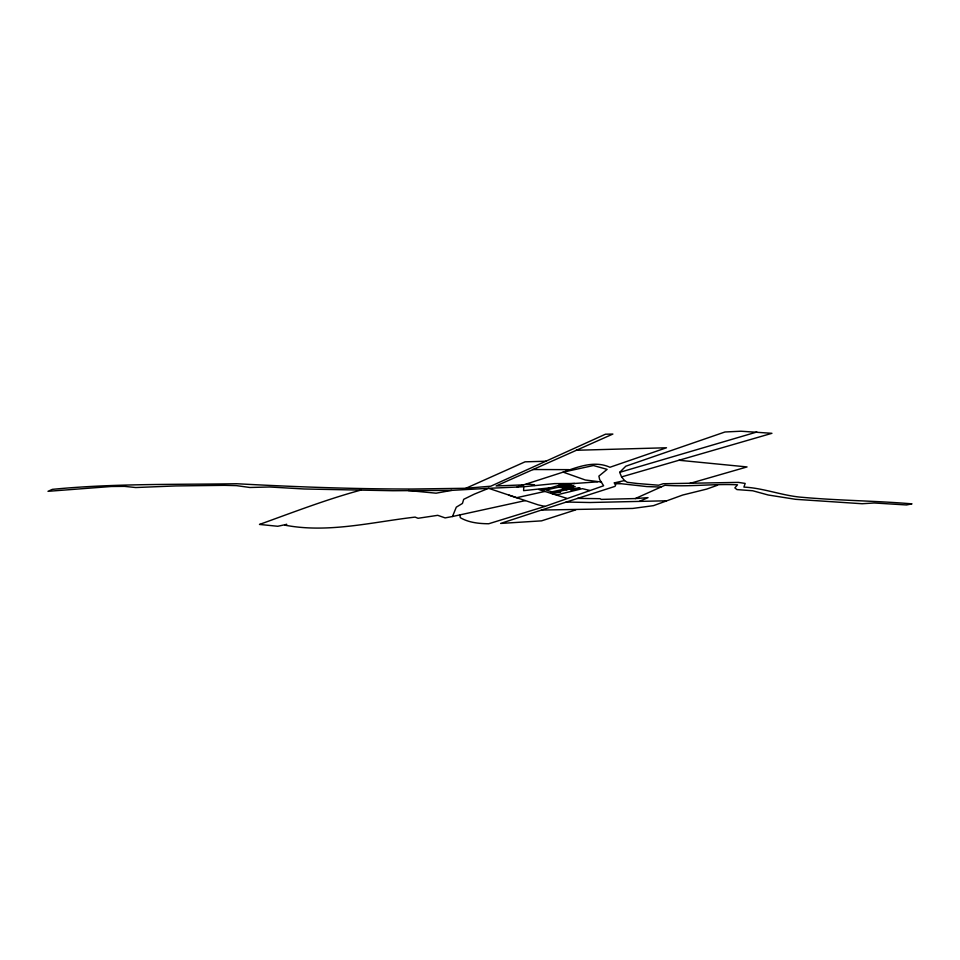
<?xml version="1.0" encoding="UTF-8"?>
<svg xmlns="http://www.w3.org/2000/svg" width="960" height="960" viewBox="0 0 960 960"><rect width="100%" height="100%" fill="white"/><g stroke="black" fill="none" stroke-linecap="round" stroke-linejoin="round"><path stroke-width="1.44" d="M574.668 483.468L554.472 483.624L523.776 486.744L523.596 490.644L550.632 487.776M534.276 485.496L534.516 484.8L526.368 483.984M360.888 490.092C326.388 499.44 293.004 512.364 259.488 524.436L277.764 526.272L286.728 524.352L284.928 525.168C328.116 533.424 372.12 522.048 415.104 517.104L418.044 518.28L437.724 515.328L445.128 517.896L452.484 516.516L456.3 507.168L462.444 503.436L463.692 499.332L474.24 494.16L488.604 488.316L523.776 486.744M619.68 472.356L625.8 466.2L724.968 431.988L740.916 431.22L771.936 433.308L621.576 476.904L619.68 472.356L756.84 432.012M577.476 498.384L600.036 498.672L601.236 499.404L635.268 498.564L664.944 485.256C689.148 487.056 713.496 483.612 737.52 484.812L734.856 487.896L736.968 489.588L752.736 490.764L768.144 494.988L795.516 499.308L862.14 503.736L874.2 502.98L906.528 504.96L912 503.856C875.724 500.784 839.328 500.616 803.016 497.376C782.94 495.972 763.752 488.028 743.904 487.104L745.176 483.432L738.384 482.388L663.168 483.732L658.632 485.22L637.332 483.504L627.276 482.28L624.528 480.564L621.576 476.904M517.188 486.936L563.148 472.128L593.46 465.54L607.14 469.368L598.884 476.124L599.664 479.592L603.624 485.76L544.992 506.4L538.248 504.9L488.604 488.316L451.716 490.368L392.856 490.728L304.116 488.988L269.592 486.984L249.9 487.488L236.436 485.628L224.424 485.34L175.656 485.94L135.744 487.536L124.5 486.372L111.3 486.492L48 491.316L52.344 489.36C113.604 483.36 175.152 484.74 236.616 483.732C295.104 486.876 353.712 489.072 412.332 489.024L465.876 488.28L490.788 486.204L605.472 434.208L612.876 434.052L496.092 485.964L523.668 484.848M465.876 488.28L525.048 461.832L545.856 461.232M639.48 501.312L648.036 497.64L635.268 498.564M576.204 450.276L666.492 447.768L609.924 467.268C594.612 460.26 577.932 466.896 563.148 472.128L585.288 479.988L601.512 482.04M558.348 485.544L563.292 483.6M717.552 485.22L706.704 489.096L682.704 495.036L653.448 505.656L632.712 508.44L541.476 510.048L500.628 523.44L541.536 520.86L575.724 509.88M541.476 510.048L615 486.372L615.648 485.016L614.556 482.952M544.992 506.4L488.712 523.752C479.052 523.68 468.804 522.66 460.32 517.692L459.816 514.92M541.608 490.392L562.584 484.32L597.456 481.872M689.7 483.468L747.048 466.932L678.984 460.26M538.788 489.504L556.284 495.012L582.396 488.664L589.752 490.452M624.528 480.564L614.124 482.928L646.836 486.576L660.948 487.056M544.92 491.436L516.588 497.712L508.656 495.072M561.708 486.888L570.06 485.052M563.424 487.428L571.776 485.592M565.14 487.968L573.492 486.132M551.904 491.844L564.432 489.096L566.496 489.744M550.608 493.224L573.492 488.208L565.524 485.688L545.988 489.984L553.956 492.492M552.324 493.764L560.688 491.928L558.972 491.388M452.484 516.516L525.312 500.604M451.716 490.368L436.092 493.188L408.288 490.536M615.072 483.924L620.556 483.408M666.228 500.796L590.004 502.512L566.064 502.032M532.68 469.524L568.992 469.644M556.284 495.012L566.652 498.264M559.356 487.044L567.324 489.552M568.344 484.512L559.992 486.348L566.844 488.508L575.208 486.672L568.344 484.512M578.64 487.752L570.276 489.588L571.992 490.128L580.344 488.292L578.64 487.752"/></g></svg>
